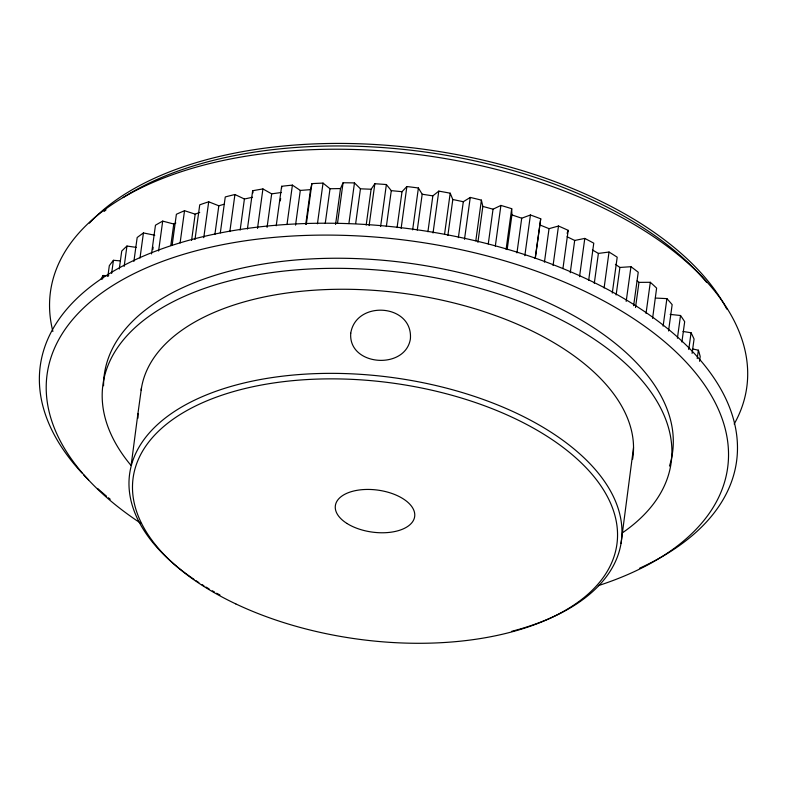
<?xml version="1.0" encoding="UTF-8"?>
<svg xmlns="http://www.w3.org/2000/svg" width="787" height="787" viewBox="0 0 787 787"><rect width="100%" height="100%" fill="white"/><g stroke="black" fill="none" stroke-linecap="round" stroke-linejoin="round"><path stroke-width="1.18" d="M281.579 188.349L281.638 186.293A308.051 162.998 7.8 0 1 292.41 185.122L300.309 190.424L310.501 189.647L311.888 183.627A308.051 162.998 7.8 0 1 323.034 183.105L330.009 188.742L340.496 188.565L343.073 182.771A308.051 162.998 7.8 0 1 354.475 182.918L360.446 188.811L371.11 189.244L374.848 183.745A308.051 162.998 7.8 0 1 386.378 184.552L391.287 190.641L402.009 191.694L406.869 186.549A308.051 162.998 7.8 0 1 418.399 187.995L422.186 194.222L417.258 230.109M131.183 465.048L137.932 413.559L137.991 418.133M621.022 543.502L633.525 447.636M102.526 279.1L103.018 275.509L108.763 275.686M107.839 276.434L109.324 265.662A308.051 162.998 7.8 0 1 113.436 260.29L120.372 260.9M111.626 273.443L113.436 260.29M119.27 268.997L121.739 251.053A308.051 162.998 7.8 0 1 126.953 246.046L136.171 247.374M124.159 266.39L126.953 246.046M133.888 261.451L137.174 237.526A308.051 162.998 7.8 0 1 143.441 232.942L154.793 235.234M139.988 258.067L143.441 232.942M151.517 253.935L155.462 225.22A308.051 162.998 7.8 0 1 162.702 221.117L173.77 224.01L175.816 222.987M152.826 249.587L153.15 247.197M158.6 251.023L162.702 221.117M137.843 414.296L141.483 387.873M170.809 245.544L173.77 224.01M172.117 245.387L176.386 214.28A308.051 162.998 7.8 0 1 184.532 210.7L195.186 214.153L199.731 212.401M180.095 242.996L184.532 210.7M191.575 240.478L195.186 214.153M194.979 239.514L199.741 204.817A308.051 162.998 7.8 0 1 208.703 201.797L218.825 205.791L224.236 204.207M203.764 237.684L208.703 201.797M214.881 234.506L218.825 205.791M220.33 232.844L225.259 196.947A308.051 162.998 7.8 0 1 234.929 194.517L244.413 199.003L252.529 197.271M229.834 231.604L234.929 194.517M240.143 230.109L244.413 199.003M247.403 229.037L252.657 190.749A308.051 162.998 7.8 0 1 262.927 188.939L271.672 193.858L281.461 192.471M257.506 228.417L262.927 188.939M267.068 227.354L271.672 193.858M276.217 225.771L281.638 186.293M280.31 200.852L280.644 198.452M286.989 224.6L292.41 185.122M295.548 225.121L300.309 190.424M305.74 224.334L310.501 189.647M306.3 224.295L311.888 183.627M317.446 223.783L323.034 183.105M325.247 223.429L330.009 188.742M335.567 224.452L340.496 188.565M337.485 223.449L343.073 182.771M348.887 223.587L354.475 182.918M355.675 223.508L360.446 188.811M366.181 225.141L371.11 189.244M369.103 225.623L374.848 183.745M380.623 226.42L386.378 184.552M386.348 226.538L391.287 190.641M397.081 227.581L402.009 191.694M401.124 228.417L406.869 186.549M412.644 229.863L418.399 187.995M427.921 231.752L432.85 195.865L438.792 191.123A308.051 162.998 7.8 0 1 450.194 193.199L452.81 199.505L447.882 235.392M433.037 232.991L438.792 191.123M444.606 233.877L450.194 193.199M458.378 237.605L463.307 201.718L470.252 197.439A308.051 162.998 7.8 0 1 481.398 200.134L482.834 206.42L477.906 242.317M464.497 239.317L470.252 197.439M475.81 240.802L481.398 200.134M488.274 243.891L493.036 209.194L500.906 205.427A308.051 162.998 7.8 0 1 511.688 208.693L511.914 214.92L507.153 249.607M495.318 246.105L500.906 205.427M506.1 249.371L511.688 208.693M516.951 252.902L521.722 218.206L530.428 214.989A308.051 162.998 7.8 0 1 540.728 218.806L535.298 258.284M524.84 255.667L530.428 214.989M535.14 258.382L540.728 218.806M544.437 262.16L549.041 228.663L558.495 226.026A308.051 162.998 7.8 0 1 568.184 230.345L562.931 268.623M553.074 265.504L558.495 226.026M570.25 272.745L574.687 240.448L584.79 238.422A308.051 162.998 7.8 0 1 593.772 243.193L588.676 280.28M579.537 276.699L584.79 238.422M594.293 283.33L598.395 253.424L592.414 249.951M604.101 287.924L609.03 252.037L598.395 253.424M612.276 293.098L617.205 257.201A308.051 162.998 7.8 0 0 609.03 252.037M616.123 294.968L619.9 267.452L615.404 264.343M626.186 301.401L630.958 266.714L619.9 267.452M633.633 305.73L638.237 272.233A308.051 162.998 7.8 0 0 630.958 266.714M635.512 307.501L638.965 282.376L637.155 280.87M646.038 313.403L650.308 282.297L638.965 282.376M652.59 318.381L656.614 288.101A308.051 162.998 7.8 0 0 650.308 282.297M663.116 326.143L666.894 298.627L655.384 298.047M668.537 330.973L672.157 304.648A308.051 162.998 7.8 0 0 666.894 298.627M677.41 338.243L680.529 315.508L670.121 314.397M681.896 342.03L684.68 321.696A308.051 162.998 7.8 0 0 680.529 315.508M688.753 349.517L691.055 332.763L683.018 331.455M692.088 353.393L694.065 339.04A308.051 162.998 7.8 0 0 691.055 332.763M697.213 358.587L698.364 350.205L692.727 348.966M699.535 361.282L700.194 356.501A308.051 162.998 7.8 0 0 698.364 350.205M567.093 233.277L568.184 230.345M422.186 194.222L432.85 195.865M452.81 199.505L463.307 201.718M482.834 206.42L493.036 209.194M511.914 214.92L521.722 218.206M539.734 224.885L549.041 228.663M567.083 236.749L574.687 240.448M252.657 190.749L253.001 192.845M89.384 223.154A343.457 181.728 7.8 0 1 423.131 149.156A343.457 181.728 7.8 0 1 726.814 309.124M104.1 211.467A343.457 181.728 7.8 0 1 106.048 209.873M123.244 197.498A343.457 181.728 7.8 0 1 706.716 282.474M130.957 465.363A286.773 151.743 7.8 0 1 219.839 283.497A286.773 151.743 7.8 0 1 585.282 333.432A286.773 151.743 7.8 0 1 622.783 532.573M103.559 385.797A286.773 151.743 7.8 0 1 411.404 263.527A286.773 151.743 7.8 0 1 669.481 466.052M141.001 523.404A343.457 181.728 7.8 0 1 159.495 262.514A343.457 181.728 7.8 0 1 648.518 329.055A343.457 181.728 7.8 0 1 598.336 585.626M81.897 472.938A351.415 185.948 7.8 0 1 191.271 239.651A351.415 185.948 7.8 0 1 655.069 318.971A351.415 185.948 7.8 0 1 639.487 568.293M110.239 499.253A351.415 185.948 7.8 0 1 108.39 497.748M106.57 496.243A351.415 185.948 7.8 0 1 97.558 488.422M88.577 479.893A351.415 185.948 7.8 0 1 83.52 474.689M52.886 331.445A351.415 185.948 7.8 0 1 422.934 155.167A351.415 185.948 7.8 0 1 734.182 424.026M193.956 579.321A248.151 131.301 7.8 0 1 218.481 390.391A248.151 131.301 7.8 0 1 573.497 448.511A248.151 131.301 7.8 0 1 511.648 631.331M219.937 594.992A248.151 131.301 7.8 0 1 216.641 593.211M214.467 592.001A248.151 131.301 7.8 0 1 212.323 590.781M209.126 588.932A248.151 131.301 7.8 0 1 205.987 587.053M203.922 585.784A248.151 131.301 7.8 0 1 201.875 584.515M198.855 582.577A248.151 131.301 7.8 0 1 195.894 580.629M141.139 390.195A248.151 131.301 7.8 0 1 406.466 293.767A248.151 131.301 7.8 0 1 632.571 459.392M101.002 279.287A308.051 162.998 7.8 0 1 103.018 275.509M350.746 333.206C348.07 366.093 405.207 370.421 410.381 339.01C413.323 303.821 356.049 299.631 350.746 333.206M346.949 523.453A40.029 21.18 7.8 0 0 413.431 520.374A40.029 21.18 7.8 0 0 364.656 489.504A40.029 21.18 7.8 0 0 346.949 523.453M235.785 603.904A244.147 129.186 7.8 0 0 616.595 546.296A244.147 129.186 7.8 0 0 272.656 383.131A244.147 129.186 7.8 0 0 235.785 603.904"/></g></svg>
